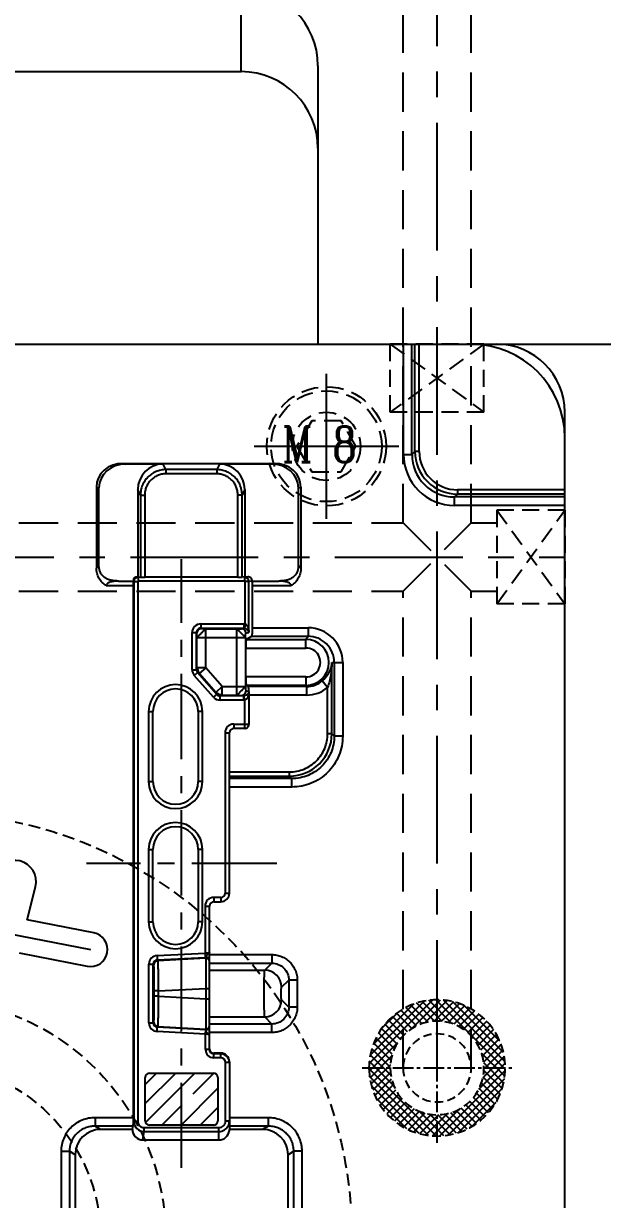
# Model space of a CAD drawing. Header units: millimetres. Extents: x 29875 to 31218, y -21313 to -20364.
# Drawn here: x 30986 to 31054, y -20612.7 to -20474.6 of the extents above; entities that cross this region are included whole.
import ezdxf

# ---------------------------------------------------------------- set-up
doc = ezdxf.new("R2010")
doc.units = ezdxf.units.MM
doc.header["$LTSCALE"] = 8
for name, pattern in [('CENTER', [2, 1.25, -0.25, 0.25, -0.25]), ('CENTER2', [1.125, 0.75, -0.125, 0.125, -0.125]), ('HIDDEN', [0.375, 0.25, -0.125]), ('HIDDEN2', [0.1875, 0.125, -0.0625])]:
    doc.linetypes.add(name, pattern=pattern)
doc.layers.get('DEFPOINTS').update_dxf_attribs({"color": 6})
for name, color, linetype in [('Cav-cor', 30, 'Continuous'), ('CL', 1, 'Continuous'), ('SCREW', 52, 'HIDDEN'), ('WT', 4, 'Continuous'), ('Y-CUT', 2, 'Continuous')]:
    doc.layers.add(name, color=color, linetype=linetype)
doc.layers.add('dim', color=3, linetype='Continuous', lineweight=15)
doc.styles.add('ROMANC', font='RomanC.ttf', dxfattribs={"width": 0.8, "height": 7})
doc.styles.get("Standard").update_dxf_attribs({"font": 'txt.shx', "width": 0.8, "bigfont": 'chineset.shx'})
doc.dimstyles.new('ISO-25', dxfattribs={"dimtxt": 5, "dimasz": 4, "dimexe": 0.3, "dimexo": 0.3, "dimtad": 0, "dimzin": 1, "dimdsep": 46, "dimtxsty": 'Standard', "dimcen": 0, "dimclrd": 3, "dimclre": 3, "dimclrt": 3, "dimazin": 0, "dimtfac": 1, "dimtofl": 0, "dimtmove": 0, "dimatfit": 0, "dimfxl": 0, "dimarcsym": 0})

# ---------------------------------------------------------------- blocks, each defined once
blk = doc.blocks.new('*D27094')
at = {"layer": 'DEFPOINTS', "color": 0}
for p in [(31040.55, -20512.24), (31040.55, -20722.24), (31159.79, -20722.24)]:
    blk.add_point(p, dxfattribs=at)
at = {"layer": 'dim', "color": 3, "lineweight": -2}
for p, q in [((31040.85, -20512.24), (31160.09, -20512.24)), ((31159.79, -20516.24), (31159.79, -20608.28)), ((31159.79, -20718.24), (31159.79, -20626.2)), ((31040.85, -20722.24), (31160.09, -20722.24))]:
    blk.add_line(p, q, dxfattribs=at)
at = {"layer": 'dim', "color": 3}
for points in [[(31160.46, -20516.24), (31159.13, -20516.24), (31159.79, -20512.24)], [(31159.13, -20718.24), (31160.46, -20718.24), (31159.79, -20722.24)]]:
    blk.add_solid(points, dxfattribs=at)
at = {"layer": 'dim', "color": 3, "insert": (31159.79, -20617.24), "char_height": 5, "attachment_point": 5, "rotation": 90}
blk.add_mtext('210.00', dxfattribs=at)
blk = doc.blocks.new('cb_8')
at = {"linetype": 'HIDDEN'}
blk.add_circle((0, 0), 7, dxfattribs=at)
at = {"layer": 'SCREW', "linetype": 'CENTER2', "ltscale": 5}
for p, q in [((0, -8.5), (0, 8.5)), ((-8.5, 0), (8.5, 0))]:
    blk.add_line(p, q, dxfattribs=at)
at = {"layer": 'SCREW'}
blk.add_lwpolyline([(-1.73, 3), (-3.46, 0), (-1.73, -3), (1.73, -3), (3.46, 0), (1.73, 3)], close=True, dxfattribs=at)
for radius in [6.5, 4]:
    blk.add_circle((0, 0), radius, dxfattribs=at)
at = {"layer": 'dim', "style": 'ROMANC', "width": 0.8}
blk.add_text('M 8', height=4.186, dxfattribs=at).set_placement((-5.2, -1.86))
blk = doc.blocks.new('20150513.114825')
at = {"layer": 'WT', "color": 125, "linetype": 'HIDDEN'}
for p, q in [((-5.5, 8), (5.5, 8)), ((5.5, 8), (-5.5, 0)), ((-5.5, 8), (5.5, 0)), ((-5.5, 0), (-5.5, 8)), ((5.5, 0), (5.5, 8)), ((-5.5, 0), (5.5, 0))]:
    blk.add_line(p, q, dxfattribs=at)
blk = doc.blocks.new('20150513.114820')
at = {"layer": 'WT', "linetype": 'Continuous'}
h = blk.add_hatch(dxfattribs=at)
h.set_pattern_fill('ANSI37', color=125, scale=5, angle=270, style=0)
h.set_pattern_definition([(315, (23425.0146, -23957.4168), (0.441941738, 0.441941738), []), (45, (23425.0146, -23957.4168), (-0.441941738, 0.441941738), [])])
h.paths.add_polyline_path([(8, 0), (5.5, 0, 1), (-5.5, 0), (-8, 0, -1)])
h.paths.add_polyline_path([(-8, 0), (-5.5, 0, 0.414214), (0, -5.5, 0.414214), (5.5, 0), (8, 0, -0.414214), (0, -8, -0.414214)])
at = {"layer": 'WT', "color": 125, "linetype": 'CENTER2', "ltscale": 0.4}
for p, q in [((0, 8.79), (0, -8.79)), ((8.79, 0), (-8.79, 0))]:
    blk.add_line(p, q, dxfattribs=at)
at = {"layer": 'WT', "color": 125, "linetype": 'HIDDEN2'}
for radius in [8, 5.5, 4]:
    blk.add_circle((0, 0), radius, dxfattribs=at)

msp = doc.modelspace()

# ---------------------------------------------------------------- hatches: boundary and pattern name
at = {"layer": 'Y-CUT'}
h = msp.add_hatch(dxfattribs=at)
h.set_pattern_fill('ANSI31', color=230, scale=0.5, style=0)
h.set_pattern_definition([(45, (-1565.6807, 33.884), (-1.122532015, 1.122532015), [])])
h.paths.add_polyline_path([(31000.289, -20598.364), (31000.289, -20603.471, 0.4142136), (31000.789, -20603.971), (31008.316, -20603.971, 0.4142136), (31008.816, -20603.471), (31008.816, -20598.364, 0.4142136), (31008.316, -20597.864), (31000.789, -20597.864, 0.4142136)])
h.paths.add_polyline_path([(31006.553, -20601.239, 1), (31004.553, -20601.239, 1)], flags=16)

# ---------------------------------------------------------------- linework, layer by layer
for p, q in [((31011.553, -20480.239), (31011.553, -20470.542)), ((31020.553, -20479.542), (31020.553, -20512.239)), ((30937.553, -20480.239), (31011.553, -20480.239))]:
    msp.add_line(p, q)
at = {"color": 8, "linetype": 'HIDDEN', "ltscale": 0.7}
for radius in [50, 28.15, 20.5]:
    msp.add_circle((30974.553, -20617.239), radius, dxfattribs=at)
for centre in [(31011.553, -20479.542), (31011.553, -20489.239)]:
    msp.add_arc(centre, 9, 0, 90)
at = {"layer": 'Cav-cor', "color": 241}
for p, q in [((30907.553, -20512.239), (31041.553, -20512.239)), ((31030.604, -20525.196), (31030.604, -20512.239)), ((31031.602, -20525.196), (31031.602, -20512.239)), ((31031.947, -20524.851), (31031.947, -20512.239)), ((31032.446, -20524.851), (31032.446, -20512.239)), ((31049.553, -20714.239), (31049.553, -20520.239)), ((31030.604, -20525.196), (31031.602, -20525.196)), ((31031.602, -20525.196), (31031.947, -20524.851)), ((31032.446, -20524.851), (31031.947, -20524.851)), ((30997.716, -20526.239), (31015.389, -20526.239)), ((30997.716, -20526.239), (30998.01, -20526.329)), ((31002.371, -20526.329), (30998.01, -20526.329)), ((31002.692, -20526.977), (31002.371, -20526.329)), ((31009.005, -20526.329), (31008.683, -20526.977)), ((31015.095, -20526.329), (31009.005, -20526.329)), ((31015.095, -20526.329), (31015.389, -20526.239)), ((31002.692, -20526.977), (31002.692, -20527.469)), ((31008.683, -20526.977), (31002.692, -20526.977)), ((31008.683, -20527.469), (31002.692, -20527.469)), ((31008.683, -20526.977), (31008.683, -20527.469)), ((30994.553, -20529.02), (30994.553, -20538.563)), ((30994.553, -20529.02), (30994.847, -20529.11)), ((30994.847, -20538.265), (30994.847, -20529.11)), ((30999.405, -20529.329), (30999.405, -20539.548)), ((30999.723, -20529.969), (30999.405, -20529.329)), ((31011.97, -20529.329), (31011.652, -20529.969)), ((31011.97, -20529.329), (31011.97, -20539.548)), ((31018.258, -20529.11), (31018.553, -20529.02)), ((31018.258, -20538.265), (31018.258, -20529.11)), ((31018.553, -20529.02), (31018.553, -20538.563)), ((31036.94, -20529.345), (31036.94, -20529.844)), ((31049.553, -20529.345), (31036.94, -20529.345)), ((30999.723, -20529.969), (30999.723, -20539.611)), ((30999.723, -20529.969), (31000.221, -20529.969)), ((31000.221, -20529.969), (31000.221, -20539.619)), ((31011.154, -20539.619), (31011.154, -20529.969)), ((31011.652, -20529.969), (31011.154, -20529.969)), ((31011.652, -20539.611), (31011.652, -20529.969)), ((31036.595, -20530.189), (31036.94, -20529.844)), ((31036.595, -20531.188), (31036.595, -20530.189)), ((31049.553, -20530.189), (31036.595, -20530.189)), ((31049.553, -20529.844), (31036.94, -20529.844)), ((31049.553, -20531.188), (31036.595, -20531.188)), ((30997.157, -20540.058), (30998.861, -20540.058)), ((30998.935, -20540.132), (30998.861, -20540.058)), ((30998.935, -20540.132), (30998.935, -20603.488)), ((30998.935, -20540.132), (30999.394, -20540.132)), ((30999.371, -20539.548), (30999.406, -20539.548)), ((30999.371, -20539.548), (30999.371, -20539.548)), ((30999.445, -20539.622), (30999.388, -20539.565)), ((30999.394, -20540.132), (30999.394, -20603.488)), ((30999.406, -20539.548), (30999.723, -20539.611)), ((30999.445, -20539.622), (30999.445, -20540.081)), ((31011.945, -20540.081), (30999.445, -20540.081)), ((31011.154, -20539.619), (31000.221, -20539.619)), ((31011.969, -20539.548), (31011.652, -20539.611)), ((31012.315, -20539.548), (31011.945, -20539.622)), ((31011.945, -20539.622), (31011.945, -20540.081)), ((31011.969, -20539.548), (31012.315, -20539.548)), ((31011.996, -20545.104), (31011.996, -20540.132)), ((31012.453, -20540.132), (31011.996, -20540.132)), ((31012.823, -20540.058), (31012.453, -20540.132)), ((31012.453, -20546.099), (31012.453, -20540.132)), ((31012.827, -20540.058), (31015.949, -20540.058)), ((30995.707, -20540.568), (30998.852, -20540.568)), ((30998.852, -20540.568), (30998.852, -20603.085)), ((31012.868, -20545.849), (31012.87, -20540.568)), ((31012.87, -20540.568), (31017.398, -20540.568)), ((31006.805, -20545.095), (31006.805, -20545.605)), ((31006.805, -20545.095), (31011.862, -20545.095)), ((31006.805, -20545.605), (31011.862, -20545.605)), ((31006.859, -20545.659), (31006.805, -20545.605)), ((31007.378, -20550.256), (31007.378, -20545.668)), ((31007.378, -20545.668), (31011.036, -20545.668)), ((31011.036, -20553.481), (31011.036, -20545.668)), ((31011.862, -20545.605), (31011.59, -20545.66)), ((31011.862, -20545.095), (31011.862, -20545.605)), ((31011.996, -20545.104), (31011.93, -20545.61)), ((31012.87, -20545.554), (31019.397, -20545.554)), ((31019.397, -20545.554), (31019.397, -20546.552)), ((31005.785, -20550.473), (31005.785, -20546.115)), ((31005.785, -20546.115), (31006.295, -20546.115)), ((31006.295, -20550.473), (31006.295, -20546.115)), ((31006.349, -20546.169), (31006.295, -20546.115)), ((31006.358, -20550.256), (31006.358, -20546.688)), ((31006.358, -20546.688), (31012.052, -20546.688)), ((31012.052, -20546.688), (31012.052, -20552.461)), ((31012.098, -20546.17), (31012.453, -20546.099)), ((31012.16, -20546.929), (31019.145, -20546.929)), ((31012.789, -20546.552), (31012.163, -20546.927)), ((31012.789, -20546.552), (31019.397, -20546.552)), ((31019.145, -20546.929), (31019.397, -20546.552)), ((31019.145, -20547.928), (31019.145, -20546.929)), ((31012.078, -20551.32), (31012.078, -20547.928)), ((31012.078, -20547.928), (31019.145, -20547.928)), ((31022.19, -20557.994), (31022.19, -20549.624)), ((31022.19, -20549.624), (31023.469, -20549.624)), ((31022.473, -20549.624), (31022.473, -20558.277)), ((31023.469, -20549.624), (31023.469, -20558.277)), ((31005.785, -20550.473), (31006.295, -20550.473)), ((31006.04, -20551.147), (31006.423, -20550.81)), ((31008.298, -20553.708), (31006.04, -20551.147)), ((31006.295, -20550.473), (31006.355, -20550.45)), ((31007.378, -20550.256), (31006.358, -20550.256)), ((31006.423, -20550.81), (31006.482, -20550.787)), ((31008.68, -20553.371), (31006.423, -20550.81)), ((31007.378, -20550.256), (31006.613, -20550.931)), ((31008.556, -20553.136), (31006.613, -20550.931)), ((31009.321, -20552.461), (31007.378, -20550.256)), ((31019.145, -20551.32), (31012.078, -20551.32)), ((31019.145, -20551.32), (31019.145, -20552.318)), ((31009.321, -20552.461), (31008.556, -20553.136)), ((31009.321, -20553.481), (31009.321, -20552.461)), ((31009.321, -20552.461), (31012.052, -20552.461)), ((31019.145, -20552.318), (31012.16, -20552.318)), ((31012.386, -20552.454), (31012.16, -20552.318)), ((31019.235, -20552.454), (31012.386, -20552.454)), ((31019.145, -20552.318), (31019.235, -20552.454)), ((31019.235, -20553.452), (31019.235, -20552.454)), ((31021.692, -20552.562), (31021.053, -20551.796)), ((31021.692, -20557.994), (31021.692, -20552.562)), ((31008.298, -20553.708), (31008.68, -20553.371)), ((31008.68, -20553.371), (31008.707, -20553.312)), ((31009.063, -20553.544), (31009.089, -20553.485)), ((31009.063, -20554.054), (31009.063, -20553.544)), ((31011.862, -20553.544), (31009.063, -20553.544)), ((31011.862, -20554.054), (31009.063, -20554.054)), ((31009.321, -20553.481), (31011.036, -20553.481)), ((31011.59, -20553.49), (31011.862, -20553.544)), ((31011.862, -20554.054), (31011.862, -20553.544)), ((31011.949, -20554.05), (31011.906, -20553.542)), ((31011.949, -20554.05), (31011.949, -20557.367)), ((31012.458, -20553.051), (31012.098, -20552.98)), ((31012.458, -20553.051), (31012.458, -20556.857)), ((31012.469, -20556.857), (31012.469, -20553.452)), ((31019.235, -20553.452), (31012.469, -20553.452)), ((31000.677, -20555.389), (31000.677, -20563.62)), ((31000.677, -20555.389), (31001.187, -20555.389)), ((31001.187, -20563.62), (31001.187, -20555.389)), ((31006.491, -20555.389), (31006.491, -20563.62)), ((31007.001, -20555.389), (31006.491, -20555.389)), ((31007.001, -20563.62), (31007.001, -20555.389)), ((31010.673, -20556.857), (31010.673, -20557.367)), ((31010.673, -20556.857), (31012.469, -20556.857)), ((31009.653, -20557.877), (31009.653, -20576.707)), ((31009.653, -20557.877), (31010.163, -20557.877)), ((31010.163, -20576.707), (31010.163, -20557.877)), ((31011.957, -20557.367), (31010.673, -20557.367)), ((31022.19, -20557.994), (31021.692, -20557.994)), ((31022.19, -20557.994), (31022.473, -20558.277)), ((31023.469, -20558.277), (31022.473, -20558.277)), ((31010.163, -20562.477), (31017.209, -20562.477)), ((31017.209, -20562.975), (31017.209, -20562.477)), ((31000.677, -20563.62), (31001.187, -20563.62)), ((31007.001, -20563.62), (31006.491, -20563.62)), ((31010.163, -20562.975), (31017.209, -20562.975)), ((31017.492, -20563.258), (31010.163, -20563.258)), ((31017.209, -20562.975), (31017.492, -20563.258)), ((31017.492, -20564.254), (31017.492, -20563.258)), ((31017.492, -20564.254), (31010.163, -20564.254)), ((31000.677, -20571.576), (31000.677, -20580.083)), ((31000.677, -20571.576), (31001.187, -20571.576)), ((31001.187, -20580.083), (31001.187, -20571.576)), ((31006.491, -20571.576), (31006.491, -20580.083)), ((31007.001, -20571.576), (31006.491, -20571.576)), ((31007.001, -20580.083), (31007.001, -20571.576)), ((30986.427, -20579.851), (30987.393, -20575.964)), ((31008.327, -20577.217), (31008.327, -20577.727)), ((31009.143, -20577.217), (31008.327, -20577.217)), ((31008.327, -20577.727), (31009.143, -20577.727)), ((31009.143, -20577.217), (31009.143, -20577.727)), ((31009.653, -20576.707), (31010.163, -20576.707)), ((30972.053, -20579.083), (30993.852, -20583.339)), ((31007.307, -20578.237), (31007.307, -20583.749)), ((31007.307, -20578.237), (31007.817, -20578.237)), ((31007.817, -20594.996), (31007.817, -20578.237)), ((30994.235, -20581.376), (30986.427, -20579.851)), ((31000.677, -20580.083), (31001.187, -20580.083)), ((31007.001, -20580.083), (31006.491, -20580.083)), ((30985.46, -20583.738), (30993.469, -20585.302)), ((31001.672, -20584.044), (31007.307, -20583.749)), ((31001.672, -20584.044), (31001.699, -20584.553)), ((31001.699, -20584.553), (31007.333, -20584.258)), ((31001.775, -20584.626), (31001.699, -20584.553)), ((31001.775, -20584.626), (31007.387, -20584.331)), ((31007.307, -20583.749), (31007.333, -20584.258)), ((31007.333, -20584.258), (31007.387, -20584.255)), ((31007.387, -20584.255), (31007.387, -20584.331)), ((31007.387, -20584.331), (31007.409, -20587.905)), ((31007.817, -20583.934), (31015.143, -20583.934)), ((31015.143, -20583.934), (31015.143, -20584.931)), ((31000.706, -20591.953), (31000.706, -20585.063)), ((31000.706, -20585.063), (31001.216, -20585.063)), ((31001.216, -20591.953), (31001.216, -20585.063)), ((31001.292, -20585.135), (31001.216, -20585.063)), ((31007.817, -20584.931), (31015.143, -20584.931)), ((31007.817, -20585.769), (31014.306, -20585.769)), ((31014.306, -20585.769), (31015.143, -20584.931)), ((31016.298, -20587.761), (31017.136, -20586.923)), ((31018.132, -20586.923), (31017.136, -20586.923)), ((31017.136, -20586.923), (31017.136, -20590.093)), ((31018.132, -20586.923), (31018.132, -20590.093)), ((31001.344, -20588.82), (31001.344, -20588.196)), ((31001.854, -20588.196), (31001.344, -20588.196)), ((31001.854, -20588.82), (31001.344, -20588.82)), ((31001.854, -20588.196), (31007.409, -20587.905)), ((31001.854, -20588.82), (31001.854, -20588.196)), ((31001.854, -20588.82), (31007.409, -20589.111)), ((31007.409, -20587.905), (31007.409, -20589.111)), ((31007.409, -20587.905), (31007.817, -20587.905)), ((31007.409, -20589.111), (31007.387, -20592.685)), ((31007.409, -20589.111), (31007.817, -20589.111)), ((31017.136, -20590.093), (31016.298, -20589.255)), ((31018.132, -20590.093), (31017.136, -20590.093)), ((31007.817, -20591.248), (31014.306, -20591.248)), ((31015.143, -20592.085), (31014.306, -20591.248)), ((31000.706, -20591.953), (31001.216, -20591.953)), ((31001.216, -20591.953), (31001.292, -20591.881)), ((31001.672, -20592.972), (31001.699, -20592.463)), ((31007.358, -20593.27), (31001.672, -20592.972)), ((31001.699, -20592.463), (31001.775, -20592.391)), ((31007.387, -20592.761), (31001.699, -20592.463)), ((31001.775, -20592.391), (31007.387, -20592.685)), ((31007.358, -20593.27), (31007.384, -20592.761)), ((31007.387, -20592.685), (31007.387, -20592.761)), ((31015.143, -20592.085), (31007.817, -20592.085)), ((31015.143, -20593.082), (31015.143, -20592.085)), ((31007.358, -20595.079), (31007.358, -20593.27)), ((31015.143, -20593.082), (31007.817, -20593.082)), ((31007.817, -20595.079), (31007.358, -20595.079)), ((31009.143, -20595.506), (31008.327, -20595.506)), ((31008.327, -20596.048), (31008.327, -20595.506)), ((31009.143, -20595.589), (31008.327, -20595.589)), ((31009.143, -20596.048), (31009.143, -20595.506)), ((31009.143, -20596.048), (31008.327, -20596.048)), ((31010.163, -20596.609), (31009.704, -20596.609)), ((31009.704, -20603.487), (31009.704, -20596.609)), ((31010.163, -20596.526), (31010.163, -20604.468)), ((31000.289, -20603.471), (31000.289, -20598.364)), ((31000.789, -20597.864), (31008.316, -20597.864)), ((31008.816, -20598.364), (31008.816, -20603.471)), ((30998.852, -20603.085), (30994.392, -20603.085)), ((30994.392, -20603.085), (30994.392, -20604.079)), ((30998.772, -20604.468), (30998.935, -20603.488)), ((30998.935, -20603.488), (30999.394, -20603.488)), ((31008.316, -20603.971), (31000.789, -20603.971)), ((31010.163, -20603.487), (31009.704, -20603.487)), ((31014.713, -20603.085), (31010.163, -20603.085)), ((31014.713, -20603.085), (31014.713, -20604.079)), ((30998.836, -20604.079), (30994.392, -20604.079)), ((30995.044, -20604.468), (30994.392, -20604.079)), ((30998.772, -20604.468), (30995.044, -20604.468)), ((30999.995, -20605.693), (31000.157, -20604.712)), ((31000.157, -20604.256), (31008.939, -20604.256)), ((31000.157, -20604.712), (31000.157, -20604.256)), ((31000.157, -20604.712), (31008.939, -20604.712)), ((31008.939, -20605.693), (31008.939, -20604.256)), ((31014.713, -20604.079), (31010.163, -20604.079)), ((31014.062, -20604.468), (31010.163, -20604.468)), ((31014.713, -20604.079), (31014.062, -20604.468)), ((30999.995, -20605.696), (30999.995, -20605.693)), ((30999.995, -20605.696), (31008.938, -20605.696)), ((30990.404, -20607.034), (30990.404, -20617.198)), ((30990.404, -20607.034), (30991.389, -20607.034)), ((30991.389, -20607.034), (30991.389, -20617.198)), ((30992.053, -20607.429), (30991.389, -20607.034)), ((30992.053, -20607.429), (30992.053, -20618.024)), ((31017.716, -20607.034), (31017.053, -20607.429)), ((31017.053, -20621.594), (31017.053, -20607.429)), ((31018.701, -20607.034), (31017.716, -20607.034)), ((31017.716, -20620.927), (31017.716, -20607.034)), ((31018.701, -20620.927), (31018.701, -20607.034))]:
    msp.add_line(p, q, dxfattribs=at)
for centre, radius, start, end in [((31038.553, -20523.239), 11, 0, 90), ((31041.553, -20520.239), 8, 0, 90), ((31036.592, -20525.199), 5.988, 179.96879, 270.03121), ((31036.589, -20525.202), 4.986, 179.92497, 270.07503), ((31036.939, -20524.852), 4.992, 179.99068, 270.00932), ((31036.938, -20524.854), 4.491, 179.96881, 270.03119), ((30999.371, -20540.058), 0.51, 90.02094, 179.97906), ((30999.442, -20540.132), 0.507, 90.0689, 179.98667), ((30999.445, -20540.132), 0.051, 90.01063, 179.98937), ((31011.944, -20540.132), 0.51, 0.04412, 89.86471), ((31006.805, -20546.115), 1.02, 89.99656, 180.00344), ((31006.805, -20546.115), 0.51, 89.97208, 180.02792), ((31006.859, -20546.169), 0.51, 90.02128, 179.97872), ((31011.862, -20546.123), 1.028, 82.48332, 89.99925), ((31011.863, -20546.127), 0.521, 82.62239, 90.0853), ((31019.398, -20549.625), 4.071, 0.02032, 90.01891), ((31019.143, -20549.624), 2.695, 270.03007, 89.96993), ((31019.4, -20549.625), 3.073, 0.03262, 90.0659), ((31019.146, -20549.624), 1.696, 269.9661, 90.0339), ((31006.805, -20550.473), 1.02, 179.99979, 221.39021), ((31006.805, -20550.473), 0.51, 179.99274, 221.39726), ((31006.865, -20550.45), 0.51, 180.00691, 221.38309), ((31003.839, -20555.389), 3.162, 0, 180), ((31003.839, -20555.389), 2.652, 0, 180), ((31019.237, -20549.619), 2.835, 269.95951, 309.81949), ((31019.235, -20549.62), 3.832, 269.99794, 309.86216), ((31009.063, -20553.034), 1.02, 221.3904, 269.9996), ((31009.063, -20553.034), 0.51, 221.37742, 270.01258), ((31009.089, -20552.975), 0.51, 221.39841, 269.99159), ((31011.863, -20553.023), 0.521, 269.913, 274.77516), ((31011.862, -20553.027), 1.027, 269.99902, 274.89623), ((31010.673, -20557.877), 1.02, 90, 180), ((31010.673, -20557.877), 0.51, 90, 180), ((31017.211, -20557.996), 4.978, 269.97374, 0.02626), ((31003.839, -20563.62), 3.162, 180, 0), ((31003.839, -20563.62), 2.652, 180, 0), ((31003.839, -20571.576), 3.162, 0, 180), ((31003.839, -20571.576), 2.652, 0, 180), ((30984.967, -20575.361), 2.5, 346.03454, 166.03454), ((31008.327, -20578.237), 1.02, 90, 180), ((31008.327, -20578.237), 0.51, 90, 180), ((31009.143, -20576.707), 1.02, 270, 0), ((31009.143, -20576.707), 0.51, 270, 0), ((31003.839, -20580.083), 3.162, 180, 0), ((31003.839, -20580.083), 2.652, 180, 0), ((30993.852, -20583.339), 2, 258.9523, 78.9523), ((31001.726, -20585.063), 1.02, 92.99744, 180.00256), ((31001.725, -20585.062), 0.51, 92.97435, 180.02565), ((31001.802, -20585.135), 0.51, 93.01961, 179.98039), ((31007.409, -20584.663), 0.408, 0.00502, 93.00423), ((31007.409, -20584.739), 0.408, 10.52792, 93.00746), ((31014.288, -20587.779), 2.011, 0.51416, 89.48584), ((31014.288, -20589.237), 2.011, 270.51416, 359.48584), ((31001.726, -20591.954), 1.02, 179.99747, 267.00253), ((31001.725, -20591.954), 0.51, 179.97438, 267.02562), ((31001.802, -20591.881), 0.51, 180.01961, 266.98039), ((31007.409, -20592.277), 0.408, 266.99256, 349.47554), ((31007.409, -20592.353), 0.408, 266.99571, 359.99497), ((31008.327, -20595.079), 0.969, 179.99578, 269.99489), ((31008.327, -20595.079), 0.51, 180.04418, 244.79506), ((31009.142, -20596.615), 1.025, 75.0279, 89.96031), ((31009.143, -20596.609), 1.02, 15.01294, 74.988), ((31009.143, -20596.609), 0.561, 359.9955, 89.9951), ((31009.138, -20596.61), 1.025, 4.628, 14.9824), ((31000.789, -20598.364), 0.5, 90, 180), ((31008.316, -20598.364), 0.5, 0, 90), ((31000.159, -20603.488), 1.224, 179.99272, 269.92496), ((31000.789, -20603.471), 0.5, 180, 270), ((31008.316, -20603.471), 0.5, 270, 0), ((31008.938, -20603.489), 1.224, 270.02037, 333.85835), ((31008.934, -20603.486), 1.229, 333.84473, 345.07087), ((31008.929, -20603.486), 1.234, 345.11987, 359.95977), ((30999.996, -20604.469), 1.224, 179.90799, 269.93255), ((31008.938, -20604.468), 1.225, 270.02903, 353.76578), ((31008.927, -20604.468), 1.235, 353.80892, 0.00166), ((31001.768, -20604.54), 1.203, 253.46981, 254.18749), ((31001.781, -20604.496), 1.248, 254.18454, 254.42331), ((31006.56, -20604.949), 0.789, 288.2789, 288.60172), ((31006.572, -20604.987), 0.749, 288.59616, 289.57756)]:
    msp.add_arc(centre, radius, start, end, dxfattribs=at)
for centre, major_axis, ratio, start_param, end_param in [((30998.017, -20529.285), (3.351, -1.024), 0.8561015, 1.9134646, 3.3973274), ((30998.311, -20529.375), (3.351, -1.024), 0.8561015, 1.9134646, 3.3973274), ((31002.416, -20529.375), (1.359, -2.739), 0.9811726, 2.6885354, 4.2441968), ((31008.959, -20529.375), (1.359, 2.739), 0.9811726, -1.1026041, 0.4530572), ((31014.794, -20529.375), (3.351, 1.024), 0.8561015, -0.2557348, 1.228128), ((31015.088, -20529.285), (3.351, 1.024), 0.8561015, -0.2557348, 1.228128), ((30999.405, -20540.568), (0, 1.02), 0.0874887, -0.0174533, 0), ((31000.221, -20539.61), (0.5, 0), 0.0174551, -3.0543262, -1.5707963), ((31011.154, -20539.61), (0.5, 0), 0.0174551, -1.5707963, -0.0872665), ((31011.97, -20540.568), (0, 1.02), 0.0874887, 0, 0.0174533), ((31012.784, -20545.554), (0, 1), 0.0874887, -3.0892328, -1.8700711), ((31012.165, -20547.928), (0, 1), 0.0874887, 0.0523599, 1.5707963), ((31012.165, -20551.32), (0, 1), 0.0874887, -4.712389, -3.1939525), ((31012.382, -20553.452), (0, 1), 0.0874887, -1.5707963, -0.0523599), ((31011.957, -20556.857), (-0.512, 0), 0.9961947, 1.5707963, 3.1415927), ((31008.327, -20594.996), (0, 0.51), 0.9998477, 7.8539816, 9.424778), ((31009.143, -20596.526), (0, 1.02), 0.9998477, -1.5707963, 0), ((30995.099, -20607.484), (-2.631, 1.568), 0.9795743, -1.0241467, 0.5284975), ((31014.006, -20607.484), (-2.631, -1.568), 0.9795743, 2.6130952, 4.1657393)]:
    msp.add_ellipse(centre, major_axis=major_axis, ratio=ratio, start_param=start_param, end_param=end_param, dxfattribs=at)
for points, knots in [([(31002.692, -20526.977), (31002.498, -20526.977), (31002.107, -20527.017), (31001.545, -20527.189), (31001.027, -20527.469), (31000.575, -20527.844), (31000.205, -20528.301), (30999.93, -20528.821), (30999.762, -20529.384), (30999.723, -20529.775), (30999.723, -20529.969)], [0, 0, 0, 0, 0.1250041, 0.2500147, 0.3750287, 0.5000394, 0.625044, 0.7500397, 0.875026, 1, 1, 1, 1]), ([(31002.692, -20527.469), (31002.53, -20527.469), (31002.204, -20527.501), (31001.735, -20527.645), (31001.303, -20527.879), (31000.926, -20528.193), (31000.618, -20528.575), (31000.391, -20529.01), (31000.252, -20529.481), (31000.221, -20529.807), (31000.221, -20529.969)], [0, 0, 0, 0, 0.1249952, 0.2499915, 0.3749898, 0.4999882, 0.6249885, 0.7499907, 0.8749961, 1, 1, 1, 1]), ([(31011.652, -20529.969), (31011.652, -20529.775), (31011.614, -20529.384), (31011.445, -20528.821), (31011.171, -20528.301), (31010.8, -20527.844), (31010.348, -20527.469), (31009.83, -20527.189), (31009.268, -20527.017), (31008.878, -20526.977), (31008.683, -20526.977)], [0, 0, 0, 0, 0.124974, 0.2499603, 0.374956, 0.4999606, 0.6249713, 0.7499853, 0.8749959, 1, 1, 1, 1]), ([(31011.154, -20529.969), (31011.154, -20529.807), (31011.123, -20529.481), (31010.984, -20529.01), (31010.757, -20528.575), (31010.449, -20528.193), (31010.072, -20527.879), (31009.641, -20527.645), (31009.171, -20527.501), (31008.845, -20527.469), (31008.683, -20527.469)], [0, 0, 0, 0, 0.1250039, 0.2500093, 0.3750115, 0.5000118, 0.6250102, 0.7500085, 0.8750048, 1, 1, 1, 1]), ([(30994.847, -20538.265), (30994.821, -20538.285), (30994.712, -20538.374), (30994.618, -20538.478), (30994.553, -20538.563)], [0, 0, 0, 0, 0.2353082, 1, 1, 1, 1]), ([(30995.707, -20540.568), (30995.617, -20540.522), (30995.443, -20540.416), (30995.211, -20540.218), (30995.011, -20539.988), (30994.79, -20539.647), (30994.603, -20539.171), (30994.553, -20538.765), (30994.553, -20538.563)], [0, 0, 0, 0, 0.1250613, 0.2501414, 0.3752483, 0.5003748, 0.7501421, 1, 1, 1, 1]), ([(30997.156, -20540.058), (30997.018, -20540.058), (30996.742, -20540.047), (30996.331, -20539.995), (30995.929, -20539.888), (30995.555, -20539.703), (30995.24, -20539.426), (30995.012, -20539.076), (30994.876, -20538.681), (30994.847, -20538.404), (30994.847, -20538.266)], [0, 0, 0, 0, 0.1250816, 0.2501521, 0.3751868, 0.5001422, 0.6250618, 0.7500183, 0.8750024, 1, 1, 1, 1]), ([(31018.258, -20538.266), (31018.258, -20538.404), (31018.229, -20538.681), (31018.094, -20539.076), (31017.865, -20539.426), (31017.55, -20539.703), (31017.176, -20539.888), (31016.774, -20539.995), (31016.363, -20540.047), (31016.087, -20540.058), (31015.949, -20540.058)], [0, 0, 0, 0, 0.1250021, 0.249993, 0.3749554, 0.4998712, 0.6248159, 0.7498439, 0.874915, 1, 1, 1, 1]), ([(31018.553, -20538.563), (31018.553, -20538.765), (31018.503, -20539.171), (31018.315, -20539.647), (31018.094, -20539.988), (31017.894, -20540.218), (31017.662, -20540.416), (31017.488, -20540.522), (31017.398, -20540.568)], [0, 0, 0, 0, 0.2498606, 0.4996269, 0.624753, 0.7498599, 0.8749397, 1, 1, 1, 1]), ([(31018.553, -20538.563), (31018.53, -20538.533), (31018.442, -20538.425), (31018.34, -20538.327), (31018.258, -20538.265)], [0, 0, 0, 0, 0.2657129, 1, 1, 1, 1]), ([(30997.157, -20540.058), (30997.022, -20540.058), (30996.821, -20540.068), (30996.554, -20540.102), (30996.355, -20540.14), (30996.193, -20540.185), (30996.065, -20540.231), (30995.887, -20540.309), (30995.707, -20540.436), (30995.707, -20540.568)], [0, 0, 0, 0, 0.2504681, 0.3758219, 0.501316, 0.6270555, 0.6901076, 0.7533274, 1, 1, 1, 1]), ([(30998.861, -20540.058), (30998.86, -20540.058), (30998.86, -20540.063), (30998.858, -20540.069), (30998.858, -20540.082), (30998.857, -20540.098), (30998.856, -20540.12), (30998.855, -20540.157), (30998.854, -20540.212), (30998.853, -20540.288), (30998.852, -20540.375), (30998.852, -20540.47), (30998.852, -20540.535), (30998.852, -20540.568)], [0, 0, 0, 0, 0.0051399, 0.0196784, 0.0436052, 0.0767577, 0.1187853, 0.169258, 0.2936393, 0.4450256, 0.6177137, 0.8053062, 1, 1, 1, 1]), ([(31011.996, -20540.132), (31011.996, -20540.119), (31011.985, -20540.092), (31011.958, -20540.081), (31011.945, -20540.081)], [0, 0, 0, 0, 0.4999127, 1, 1, 1, 1]), ([(31012.827, -20540.058), (31012.827, -20539.991), (31012.8, -20539.857), (31012.686, -20539.688), (31012.516, -20539.574), (31012.381, -20539.548), (31012.315, -20539.548)], [0, 0, 0, 0, 0.2500253, 0.4999868, 0.7499611, 1, 1, 1, 1]), ([(31012.87, -20540.568), (31012.87, -20540.503), (31012.869, -20540.408), (31012.864, -20540.288), (31012.858, -20540.211), (31012.853, -20540.149), (31012.845, -20540.101), (31012.839, -20540.075), (31012.832, -20540.058), (31012.827, -20540.058)], [0, 0, 0, 0, 0.3792301, 0.5505095, 0.7006684, 0.8241742, 0.9164848, 0.974763, 1, 1, 1, 1]), ([(31017.398, -20540.568), (31017.398, -20540.436), (31017.218, -20540.309), (31017.04, -20540.231), (31016.912, -20540.185), (31016.75, -20540.14), (31016.551, -20540.102), (31016.285, -20540.068), (31016.083, -20540.058), (31015.949, -20540.058)], [0, 0, 0, 0, 0.2465736, 0.3098025, 0.3728545, 0.4986095, 0.6241236, 0.7494969, 1, 1, 1, 1]), ([(31007.378, -20545.668), (31007.376, -20545.669), (31007.372, -20545.673), (31007.363, -20545.681), (31007.351, -20545.694), (31007.326, -20545.721), (31007.284, -20545.764), (31007.22, -20545.826), (31007.142, -20545.901), (31007.054, -20545.986), (31006.962, -20546.08), (31006.867, -20546.179), (31006.772, -20546.276), (31006.677, -20546.368), (31006.591, -20546.453), (31006.516, -20546.531), (31006.454, -20546.594), (31006.41, -20546.636), (31006.384, -20546.661), (31006.372, -20546.675), (31006.363, -20546.683), (31006.36, -20546.687), (31006.358, -20546.688)], [0, 0, 0, 0, 0.0041004, 0.0123924, 0.0249273, 0.0417247, 0.0879375, 0.1503982, 0.2267096, 0.3125052, 0.4046562, 0.500632, 0.5965557, 0.6885593, 0.7739862, 0.8497799, 0.9119901, 0.9584271, 0.9755202, 0.9883249, 0.9965746, 1, 1, 1, 1]), ([(31007.378, -20545.668), (31007.347, -20545.668), (31007.285, -20545.668), (31007.194, -20545.667), (31007.108, -20545.667), (31007.03, -20545.665), (31006.972, -20545.664), (31006.932, -20545.663), (31006.908, -20545.663), (31006.889, -20545.662), (31006.874, -20545.661), (31006.865, -20545.66), (31006.86, -20545.66), (31006.859, -20545.659)], [0, 0, 0, 0, 0.1810766, 0.3584732, 0.5260153, 0.6775284, 0.8068387, 0.8612391, 0.9077751, 0.9456768, 0.9741769, 0.9925166, 1, 1, 1, 1]), ([(31011.036, -20545.668), (31011.1, -20545.668), (31011.221, -20545.668), (31011.366, -20545.666), (31011.467, -20545.664), (31011.524, -20545.663), (31011.563, -20545.661), (31011.584, -20545.661), (31011.59, -20545.66)], [0, 0, 0, 0, 0.3445812, 0.6573511, 0.7871556, 0.8914276, 0.9643147, 1, 1, 1, 1]), ([(31012.052, -20546.688), (31012.046, -20546.68), (31012.026, -20546.661), (31011.989, -20546.624), (31011.936, -20546.572), (31011.841, -20546.476), (31011.703, -20546.334), (31011.552, -20546.186), (31011.428, -20546.061), (31011.339, -20545.972), (31011.257, -20545.89), (31011.185, -20545.818), (31011.126, -20545.758), (31011.086, -20545.718), (31011.061, -20545.693), (31011.048, -20545.681), (31011.041, -20545.673), (31011.037, -20545.67), (31011.036, -20545.668)], [0, 0, 0, 0, 0.0205918, 0.0571061, 0.1091773, 0.1750317, 0.338245, 0.5230542, 0.6157788, 0.7045033, 0.7860864, 0.8575935, 0.9163699, 0.9606744, 0.9769299, 0.9890173, 0.9967638, 1, 1, 1, 1]), ([(31012.098, -20546.17), (31012.098, -20546.103), (31012.071, -20545.969), (31011.958, -20545.8), (31011.79, -20545.686), (31011.656, -20545.66), (31011.59, -20545.66)], [0, 0, 0, 0, 0.2503707, 0.5005969, 0.7504736, 1, 1, 1, 1]), ([(31011.93, -20545.61), (31012.016, -20545.621), (31012.164, -20545.677), (31012.357, -20545.843), (31012.436, -20546), (31012.453, -20546.099)], [0, 0, 0, 0, 0.3462013, 0.6017125, 1, 1, 1, 1]), ([(31011.996, -20545.104), (31012.091, -20545.131), (31012.205, -20545.246), (31012.299, -20545.414), (31012.372, -20545.59), (31012.43, -20545.819), (31012.45, -20546.006), (31012.453, -20546.099)], [0, 0, 0, 0, 0.2576143, 0.3842029, 0.5091381, 0.7557572, 1, 1, 1, 1]), ([(31012.868, -20545.849), (31012.869, -20545.831), (31012.87, -20545.757), (31012.87, -20545.684), (31012.87, -20545.629)], [0, 0, 0, 0, 0.2454782, 1, 1, 1, 1]), ([(31006.358, -20546.688), (31006.358, -20546.657), (31006.358, -20546.595), (31006.357, -20546.504), (31006.356, -20546.418), (31006.355, -20546.34), (31006.354, -20546.282), (31006.353, -20546.242), (31006.353, -20546.218), (31006.352, -20546.199), (31006.351, -20546.184), (31006.35, -20546.175), (31006.35, -20546.17), (31006.349, -20546.169)], [0, 0, 0, 0, 0.1811807, 0.3586257, 0.5261735, 0.6776627, 0.8069323, 0.8613102, 0.9078243, 0.9457063, 0.9741906, 0.99252, 1, 1, 1, 1]), ([(31012.052, -20546.688), (31012.053, -20546.626), (31012.055, -20546.535), (31012.061, -20546.418), (31012.067, -20546.34), (31012.074, -20546.274), (31012.08, -20546.228), (31012.085, -20546.199), (31012.089, -20546.184), (31012.093, -20546.175), (31012.096, -20546.17), (31012.098, -20546.17)], [0, 0, 0, 0, 0.355774, 0.5220689, 0.6725719, 0.8012581, 0.9021646, 0.9403983, 0.9695974, 0.989299, 1, 1, 1, 1]), ([(31022.19, -20549.624), (31022.176, -20549.813), (31022.11, -20550.198), (31021.896, -20550.765), (31021.55, -20551.318), (31021.234, -20551.645), (31021.053, -20551.796)], [0, 0, 0, 0, 0.2261291, 0.4625874, 0.7184696, 1, 1, 1, 1]), ([(31022.19, -20549.624), (31022.181, -20550.12), (31022.122, -20550.866), (31021.931, -20551.846), (31021.785, -20552.328), (31021.692, -20552.562)], [0, 0, 0, 0, 0.4971392, 0.7475821, 1, 1, 1, 1]), ([(31006.358, -20550.256), (31006.358, -20550.28), (31006.358, -20550.314), (31006.357, -20550.358), (31006.357, -20550.387), (31006.357, -20550.412), (31006.356, -20550.429), (31006.356, -20550.44), (31006.356, -20550.445), (31006.355, -20550.448), (31006.355, -20550.45), (31006.355, -20550.45)], [0, 0, 0, 0, 0.3639697, 0.5323391, 0.683689, 0.8120634, 0.9115092, 0.9485263, 0.9760859, 0.9934588, 1, 1, 1, 1]), ([(31006.358, -20550.256), (31006.358, -20550.262), (31006.361, -20550.272), (31006.373, -20550.289), (31006.384, -20550.318), (31006.399, -20550.358), (31006.42, -20550.408), (31006.444, -20550.464), (31006.464, -20550.525), (31006.476, -20550.589), (31006.491, -20550.655), (31006.521, -20550.717), (31006.554, -20550.774), (31006.584, -20550.834), (31006.598, -20550.886), (31006.606, -20550.922), (31006.613, -20550.931)], [0, 0, 0, 0, 0.0220124, 0.0445084, 0.0851568, 0.1469596, 0.224074, 0.3103508, 0.3996118, 0.4889869, 0.5806956, 0.6779059, 0.7734492, 0.8536168, 0.9554979, 1, 1, 1, 1]), ([(31006.613, -20550.931), (31006.597, -20550.913), (31006.574, -20550.887), (31006.545, -20550.854), (31006.525, -20550.833), (31006.509, -20550.815), (31006.497, -20550.802), (31006.49, -20550.795), (31006.486, -20550.791), (31006.484, -20550.789), (31006.482, -20550.787), (31006.482, -20550.787)], [0, 0, 0, 0, 0.364238, 0.5326179, 0.6839261, 0.8122292, 0.9115967, 0.948579, 0.9761106, 0.993465, 1, 1, 1, 1]), ([(31011.036, -20553.481), (31011.037, -20553.48), (31011.041, -20553.476), (31011.048, -20553.468), (31011.061, -20553.456), (31011.086, -20553.432), (31011.126, -20553.391), (31011.185, -20553.331), (31011.257, -20553.26), (31011.339, -20553.178), (31011.428, -20553.088), (31011.552, -20552.963), (31011.703, -20552.815), (31011.841, -20552.673), (31011.936, -20552.577), (31011.989, -20552.525), (31012.026, -20552.488), (31012.046, -20552.469), (31012.052, -20552.461)], [0, 0, 0, 0, 0.0032362, 0.0109827, 0.0230701, 0.0393256, 0.0836301, 0.1424065, 0.2139136, 0.2954967, 0.3842212, 0.4769458, 0.661755, 0.8249683, 0.8908227, 0.942894, 0.9794082, 1, 1, 1, 1]), ([(31012.052, -20552.461), (31012.053, -20552.523), (31012.055, -20552.614), (31012.061, -20552.732), (31012.067, -20552.809), (31012.074, -20552.875), (31012.08, -20552.921), (31012.085, -20552.95), (31012.089, -20552.965), (31012.093, -20552.975), (31012.096, -20552.979), (31012.098, -20552.98)], [0, 0, 0, 0, 0.355774, 0.522069, 0.672572, 0.8012581, 0.9021647, 0.9403984, 0.9695974, 0.989299, 1, 1, 1, 1]), ([(31008.556, -20553.136), (31008.575, -20553.157), (31008.601, -20553.187), (31008.636, -20553.227), (31008.658, -20553.254), (31008.678, -20553.276), (31008.691, -20553.292), (31008.699, -20553.302), (31008.703, -20553.307), (31008.705, -20553.31), (31008.707, -20553.312), (31008.707, -20553.312)], [0, 0, 0, 0, 0.3599469, 0.5280857, 0.6799793, 0.8093621, 0.9099711, 0.9475309, 0.9755553, 0.9932753, 1, 1, 1, 1]), ([(31008.556, -20553.136), (31008.56, -20553.14), (31008.571, -20553.147), (31008.594, -20553.151), (31008.626, -20553.162), (31008.671, -20553.182), (31008.728, -20553.211), (31008.792, -20553.248), (31008.86, -20553.288), (31008.928, -20553.328), (31009, -20553.361), (31009.077, -20553.384), (31009.149, -20553.403), (31009.221, -20553.428), (31009.275, -20553.457), (31009.309, -20553.48), (31009.321, -20553.481)], [0, 0, 0, 0, 0.0215357, 0.0438656, 0.082547, 0.1417971, 0.2191659, 0.3097804, 0.4049312, 0.4979448, 0.5911904, 0.6879127, 0.780401, 0.8576945, 0.9576316, 1, 1, 1, 1]), ([(31009.321, -20553.481), (31009.293, -20553.481), (31009.252, -20553.481), (31009.2, -20553.482), (31009.165, -20553.482), (31009.136, -20553.483), (31009.115, -20553.483), (31009.102, -20553.484), (31009.095, -20553.484), (31009.092, -20553.485), (31009.089, -20553.485), (31009.089, -20553.485)], [0, 0, 0, 0, 0.360229, 0.5283788, 0.6802285, 0.8095364, 0.9100631, 0.9475864, 0.9755812, 0.9932818, 1, 1, 1, 1]), ([(31011.036, -20553.481), (31011.1, -20553.481), (31011.221, -20553.482), (31011.366, -20553.483), (31011.467, -20553.485), (31011.524, -20553.486), (31011.563, -20553.488), (31011.584, -20553.488), (31011.59, -20553.49)], [0, 0, 0, 0, 0.3445812, 0.6573511, 0.7871556, 0.8914276, 0.9643147, 1, 1, 1, 1]), ([(31011.59, -20553.49), (31011.656, -20553.49), (31011.79, -20553.463), (31011.958, -20553.349), (31012.071, -20553.18), (31012.098, -20553.046), (31012.098, -20552.98)], [0, 0, 0, 0, 0.2495264, 0.4994031, 0.7496293, 1, 1, 1, 1]), ([(31012.458, -20553.051), (31012.439, -20553.153), (31012.356, -20553.313), (31012.153, -20553.481), (31011.997, -20553.534), (31011.906, -20553.542)], [0, 0, 0, 0, 0.3954523, 0.6507717, 1, 1, 1, 1]), ([(31012.458, -20553.051), (31012.453, -20553.147), (31012.431, -20553.339), (31012.366, -20553.573), (31012.286, -20553.752), (31012.205, -20553.88), (31012.098, -20553.993), (31012.001, -20554.041), (31011.949, -20554.05)], [0, 0, 0, 0, 0.2420633, 0.4868787, 0.6111905, 0.7374788, 0.8668305, 1, 1, 1, 1]), ([(31011.949, -20557.367), (31012.016, -20557.367), (31012.149, -20557.341), (31012.318, -20557.227), (31012.431, -20557.058), (31012.458, -20556.924), (31012.458, -20556.857)], [0, 0, 0, 0, 0.2495595, 0.4993773, 0.7495599, 1, 1, 1, 1]), ([(31017.209, -20562.477), (31017.502, -20562.477), (31018.09, -20562.42), (31018.936, -20562.164), (31019.717, -20561.748), (31020.401, -20561.187), (31020.962, -20560.502), (31021.379, -20559.721), (31021.634, -20558.875), (31021.692, -20558.287), (31021.692, -20557.994)], [0, 0, 0, 0, 0.1249875, 0.2499839, 0.3749937, 0.5000003, 0.6250069, 0.7500166, 0.8750129, 1, 1, 1, 1]), ([(31022.473, -20558.277), (31022.473, -20558.603), (31022.41, -20559.256), (31022.127, -20560.198), (31021.666, -20561.066), (31021.042, -20561.827), (31020.281, -20562.451), (31019.413, -20562.913), (31018.471, -20563.196), (31017.817, -20563.258), (31017.492, -20563.258)], [0, 0, 0, 0, 0.1249939, 0.2499892, 0.3749954, 0.5000003, 0.6250052, 0.7500114, 0.8750066, 1, 1, 1, 1]), ([(31023.469, -20558.277), (31023.469, -20558.668), (31023.392, -20559.451), (31023.051, -20560.58), (31022.496, -20561.621), (31021.748, -20562.534), (31020.836, -20563.282), (31019.795, -20563.837), (31018.666, -20564.178), (31017.882, -20564.254), (31017.492, -20564.254)], [0, 0, 0, 0, 0.1250012, 0.2499983, 0.3750012, 0.5000002, 0.6249993, 0.7500023, 0.8749991, 1, 1, 1, 1]), ([(31001.854, -20588.196), (31001.852, -20587.966), (31001.848, -20587.515), (31001.841, -20586.861), (31001.833, -20586.342), (31001.826, -20585.958), (31001.82, -20585.7), (31001.815, -20585.466), (31001.809, -20585.257), (31001.804, -20585.076), (31001.798, -20584.925), (31001.793, -20584.817), (31001.789, -20584.747), (31001.786, -20584.707), (31001.783, -20584.675), (31001.781, -20584.651), (31001.778, -20584.636), (31001.777, -20584.627), (31001.775, -20584.626)], [0, 0, 0, 0, 0.1928473, 0.3785224, 0.5500273, 0.6284138, 0.7008813, 0.7667465, 0.825381, 0.8762351, 0.9188265, 0.952756, 0.9663725, 0.9777125, 0.9867525, 0.9934769, 0.9978799, 1, 1, 1, 1]), ([(31007.307, -20583.749), (31007.34, -20583.745), (31007.405, -20583.738), (31007.499, -20583.728), (31007.586, -20583.717), (31007.662, -20583.707), (31007.718, -20583.699), (31007.755, -20583.693), (31007.776, -20583.689), (31007.793, -20583.686), (31007.806, -20583.683), (31007.812, -20583.68), (31007.817, -20583.679), (31007.817, -20583.678)], [0, 0, 0, 0, 0.1937142, 0.3801249, 0.5521844, 0.7033471, 0.8278238, 0.8785068, 0.9208033, 0.954302, 0.9786964, 0.9938217, 1, 1, 1, 1]), ([(31007.717, -20583.81), (31007.696, -20583.827), (31007.65, -20583.862), (31007.581, -20583.919), (31007.516, -20583.986), (31007.463, -20584.06), (31007.433, -20584.124), (31007.416, -20584.17), (31007.407, -20584.198), (31007.4, -20584.221), (31007.395, -20584.238), (31007.391, -20584.248), (31007.389, -20584.255), (31007.387, -20584.255)], [0, 0, 0, 0, 0.1438959, 0.3045058, 0.4726991, 0.636494, 0.7820673, 0.843824, 0.896283, 0.9386914, 0.9702818, 0.9906824, 1, 1, 1, 1]), ([(31007.817, -20583.678), (31007.817, -20583.7), (31007.796, -20583.737), (31007.757, -20583.776), (31007.731, -20583.798), (31007.717, -20583.81)], [0, 0, 0, 0, 0.4008912, 0.6731693, 1, 1, 1, 1]), ([(31015.143, -20583.934), (31015.339, -20583.934), (31015.731, -20583.973), (31016.295, -20584.143), (31016.816, -20584.421), (31017.272, -20584.795), (31017.646, -20585.251), (31017.923, -20585.771), (31018.094, -20586.336), (31018.132, -20586.728), (31018.132, -20586.923)], [0, 0, 0, 0, 0.1249976, 0.2499909, 0.3749963, 0.5000007, 0.6250052, 0.7500099, 0.8750038, 1, 1, 1, 1]), ([(31001.344, -20588.196), (31001.344, -20587.999), (31001.344, -20587.613), (31001.341, -20587.051), (31001.337, -20586.606), (31001.333, -20586.277), (31001.329, -20586.056), (31001.325, -20585.855), (31001.321, -20585.676), (31001.317, -20585.521), (31001.312, -20585.391), (31001.308, -20585.299), (31001.305, -20585.239), (31001.302, -20585.204), (31001.3, -20585.177), (31001.297, -20585.156), (31001.295, -20585.143), (31001.293, -20585.136), (31001.292, -20585.135)], [0, 0, 0, 0, 0.1928208, 0.3784772, 0.5499742, 0.6283603, 0.7008287, 0.7666955, 0.8253313, 0.8761859, 0.9187768, 0.952705, 0.966321, 0.9776612, 0.9867028, 0.9934317, 0.997846, 1, 1, 1, 1]), ([(31014.306, -20591.248), (31014.303, -20591.237), (31014.298, -20591.206), (31014.293, -20591.149), (31014.287, -20591.069), (31014.279, -20590.92), (31014.271, -20590.683), (31014.262, -20590.345), (31014.255, -20589.944), (31014.25, -20589.493), (31014.246, -20589.009), (31014.245, -20588.508), (31014.246, -20588.007), (31014.25, -20587.523), (31014.255, -20587.072), (31014.262, -20586.671), (31014.271, -20586.333), (31014.279, -20586.096), (31014.287, -20585.947), (31014.293, -20585.867), (31014.298, -20585.81), (31014.303, -20585.78), (31014.306, -20585.769)], [0, 0, 0, 0, 0.0062905, 0.0167772, 0.0313981, 0.0500293, 0.0986777, 0.1610724, 0.2350822, 0.3181741, 0.4075008, 0.5, 0.5924991, 0.6818259, 0.7649177, 0.8389275, 0.9013223, 0.9499706, 0.9686017, 0.9832227, 0.9937096, 1, 1, 1, 1]), ([(31015.143, -20584.931), (31015.403, -20584.93), (31015.928, -20585.031), (31016.593, -20585.473), (31017.036, -20586.138), (31017.137, -20586.664), (31017.136, -20586.923)], [0, 0, 0, 0, 0.2499469, 0.5000008, 0.7500539, 1, 1, 1, 1]), ([(31001.292, -20591.881), (31001.293, -20591.88), (31001.295, -20591.873), (31001.297, -20591.86), (31001.3, -20591.839), (31001.302, -20591.812), (31001.305, -20591.777), (31001.308, -20591.717), (31001.312, -20591.625), (31001.317, -20591.495), (31001.321, -20591.34), (31001.325, -20591.161), (31001.329, -20590.96), (31001.333, -20590.739), (31001.337, -20590.41), (31001.341, -20589.965), (31001.344, -20589.404), (31001.344, -20589.017), (31001.344, -20588.82)], [0, 0, 0, 0, 0.0021541, 0.0065684, 0.0132976, 0.0223394, 0.0336797, 0.047296, 0.0812245, 0.123816, 0.1746708, 0.2333067, 0.2991735, 0.3716417, 0.4500278, 0.6215241, 0.8071798, 1, 1, 1, 1]), ([(31001.775, -20592.391), (31001.777, -20592.389), (31001.778, -20592.381), (31001.781, -20592.365), (31001.783, -20592.341), (31001.786, -20592.309), (31001.789, -20592.269), (31001.793, -20592.199), (31001.798, -20592.092), (31001.804, -20591.94), (31001.809, -20591.759), (31001.815, -20591.55), (31001.82, -20591.316), (31001.826, -20591.058), (31001.833, -20590.674), (31001.841, -20590.156), (31001.848, -20589.501), (31001.852, -20589.05), (31001.854, -20588.82)], [0, 0, 0, 0, 0.0021201, 0.0065232, 0.0132478, 0.022288, 0.0336281, 0.0472448, 0.0811746, 0.1237666, 0.1746209, 0.2332556, 0.2991209, 0.3715882, 0.4499748, 0.621479, 0.8071534, 1, 1, 1, 1]), ([(31016.298, -20589.255), (31016.295, -20589.253), (31016.291, -20589.244), (31016.282, -20589.22), (31016.273, -20589.174), (31016.263, -20589.102), (31016.254, -20589.01), (31016.247, -20588.9), (31016.24, -20588.731), (31016.237, -20588.508), (31016.24, -20588.285), (31016.247, -20588.116), (31016.254, -20588.007), (31016.263, -20587.914), (31016.273, -20587.843), (31016.282, -20587.796), (31016.291, -20587.772), (31016.295, -20587.764), (31016.298, -20587.761)], [0, 0, 0, 0, 0.007321, 0.0183716, 0.0520915, 0.1007532, 0.1629064, 0.2365313, 0.3191654, 0.4999998, 0.680834, 0.763468, 0.8370928, 0.8992461, 0.9479076, 0.9816281, 0.9926797, 1, 1, 1, 1]), ([(31018.132, -20590.093), (31018.132, -20590.288), (31018.094, -20590.68), (31017.923, -20591.245), (31017.646, -20591.765), (31017.272, -20592.221), (31016.816, -20592.595), (31016.295, -20592.873), (31015.731, -20593.043), (31015.339, -20593.082), (31015.143, -20593.082)], [0, 0, 0, 0, 0.1249962, 0.2499901, 0.3749948, 0.4999993, 0.6250037, 0.7500091, 0.8750024, 1, 1, 1, 1]), ([(31017.136, -20590.093), (31017.137, -20590.353), (31017.036, -20590.878), (31016.593, -20591.543), (31015.928, -20591.986), (31015.403, -20592.086), (31015.143, -20592.085)], [0, 0, 0, 0, 0.2499461, 0.4999992, 0.7500531, 1, 1, 1, 1]), ([(31007.386, -20592.761), (31007.387, -20592.768), (31007.389, -20592.783), (31007.391, -20592.81), (31007.397, -20592.86), (31007.411, -20592.939), (31007.455, -20593.043), (31007.539, -20593.131), (31007.636, -20593.193), (31007.721, -20593.241), (31007.771, -20593.274), (31007.789, -20593.29)], [0, 0, 0, 0, 0.0310621, 0.0663921, 0.1140959, 0.243171, 0.4061417, 0.5826641, 0.7513654, 0.8942686, 1, 1, 1, 1]), ([(31007.817, -20593.338), (31007.817, -20593.337), (31007.813, -20593.335), (31007.807, -20593.333), (31007.795, -20593.33), (31007.78, -20593.327), (31007.761, -20593.323), (31007.728, -20593.318), (31007.678, -20593.31), (31007.609, -20593.3), (31007.531, -20593.29), (31007.446, -20593.28), (31007.387, -20593.273), (31007.358, -20593.27)], [0, 0, 0, 0, 0.0063138, 0.0215198, 0.045977, 0.0795261, 0.1218615, 0.172571, 0.2970609, 0.4481819, 0.6201499, 0.8064326, 1, 1, 1, 1]), ([(30994.392, -20603.085), (30994.133, -20603.085), (30993.612, -20603.134), (30992.861, -20603.357), (30992.166, -20603.72), (30991.556, -20604.212), (30991.055, -20604.815), (30990.683, -20605.505), (30990.455, -20606.254), (30990.404, -20606.774), (30990.404, -20607.034)], [0, 0, 0, 0, 0.1250255, 0.2500575, 0.3750933, 0.5001189, 0.6251275, 0.7501142, 0.8750701, 1, 1, 1, 1]), ([(30998.852, -20603.085), (30998.852, -20603.204), (30998.851, -20603.427), (30998.849, -20603.692), (30998.845, -20603.869), (30998.843, -20603.966), (30998.84, -20604.033), (30998.838, -20604.068), (30998.836, -20604.079)], [0, 0, 0, 0, 0.3603012, 0.6726476, 0.7975566, 0.8957403, 0.9639737, 1, 1, 1, 1]), ([(30999.394, -20603.488), (30999.394, -20603.588), (30999.433, -20603.789), (30999.602, -20604.044), (30999.856, -20604.216), (31000.058, -20604.256), (31000.157, -20604.256)], [0, 0, 0, 0, 0.2500313, 0.5000542, 0.7500682, 1, 1, 1, 1]), ([(31008.939, -20604.256), (31009.038, -20604.256), (31009.24, -20604.216), (31009.494, -20604.044), (31009.664, -20603.788), (31009.704, -20603.586), (31009.704, -20603.487)], [0, 0, 0, 0, 0.2499261, 0.4999448, 0.7499726, 1, 1, 1, 1]), ([(31018.701, -20607.034), (31018.701, -20606.774), (31018.65, -20606.254), (31018.422, -20605.505), (31018.05, -20604.815), (31017.549, -20604.212), (31016.939, -20603.72), (31016.244, -20603.357), (31015.493, -20603.134), (31014.973, -20603.085), (31014.713, -20603.085)], [0, 0, 0, 0, 0.1249299, 0.2498858, 0.3748725, 0.4998811, 0.6249067, 0.7499425, 0.8749745, 1, 1, 1, 1]), ([(30994.392, -20604.079), (30994.197, -20604.078), (30993.805, -20604.113), (30993.239, -20604.275), (30992.715, -20604.544), (30992.253, -20604.911), (30991.874, -20605.363), (30991.594, -20605.883), (30991.424, -20606.447), (30991.388, -20606.839), (30991.389, -20607.034)], [0, 0, 0, 0, 0.124916, 0.2498869, 0.374909, 0.4999611, 0.6250209, 0.750064, 0.875061, 1, 1, 1, 1]), ([(30998.772, -20604.468), (30998.772, -20604.627), (30998.835, -20604.95), (30999.106, -20605.358), (30999.513, -20605.632), (30999.835, -20605.696), (30999.995, -20605.696)], [0, 0, 0, 0, 0.2500122, 0.5000099, 0.749997, 1, 1, 1, 1]), ([(31017.716, -20607.034), (31017.717, -20606.839), (31017.681, -20606.447), (31017.511, -20605.883), (31017.231, -20605.363), (31016.852, -20604.911), (31016.391, -20604.544), (31015.866, -20604.275), (31015.3, -20604.113), (31014.908, -20604.078), (31014.713, -20604.079)], [0, 0, 0, 0, 0.124939, 0.249936, 0.3749791, 0.5000389, 0.625091, 0.7501131, 0.875084, 1, 1, 1, 1])]:
    msp.add_open_spline(points, degree=3, knots=knots, dxfattribs=at)
msp.add_open_spline([(31008.327, -20595.589), (31008.252, -20595.589), (31008.177, -20595.572), (31008.109, -20595.541)], degree=3, dxfattribs=at)
at = {"layer": 'CL', "color": 6, "linetype": 'CENTER'}
for p, q in [((31004.553, -20608.973), (31004.553, -20537.504)), ((31015.736, -20573.239), (30993.369, -20573.239))]:
    msp.add_line(p, q, dxfattribs=at)
at = {"layer": 'WT', "color": 125, "linetype": 'CENTER', "ltscale": 1.5}
for p, q in [((31034.553, -20597.239), (31034.553, -20417.239)), ((30974.553, -20537.239), (31049.553, -20537.239))]:
    msp.add_line(p, q, dxfattribs=at)
at = {"layer": 'WT', "color": 125, "linetype": 'HIDDEN', "ltscale": 2.3}
for p, q in [((31030.553, -20533.239), (31030.553, -20447.239)), ((31038.553, -20533.239), (31038.553, -20447.239)), ((30978.553, -20533.239), (31030.553, -20533.239)), ((31030.553, -20533.239), (31038.553, -20541.239)), ((31030.553, -20541.239), (31038.553, -20533.239)), ((31038.553, -20533.239), (31041.553, -20533.239)), ((30978.553, -20541.239), (31030.553, -20541.239)), ((31030.553, -20597.239), (31030.553, -20541.239)), ((31038.553, -20597.239), (31038.553, -20541.239)), ((31038.553, -20541.239), (31041.553, -20541.239))]:
    msp.add_line(p, q, dxfattribs=at)
at = {"layer": 'Y-CUT'}
for p, q in [((31000.289, -20603.471), (31000.289, -20598.364)), ((31000.789, -20597.864), (31008.316, -20597.864)), ((31008.816, -20598.364), (31008.816, -20603.471)), ((31008.316, -20603.971), (31000.789, -20603.971))]:
    msp.add_line(p, q, dxfattribs=at)
for centre, start, end in [((31000.789, -20598.364), 90, 180), ((31008.316, -20598.364), 0, 90), ((31000.789, -20603.471), 180, 270), ((31008.316, -20603.471), 270, 0)]:
    msp.add_arc(centre, 0.5, start, end, dxfattribs=at)

# ---------------------------------------------------------------- block references
at = {"layer": 'SCREW'}
msp.add_blockref('cb_8', (31021.553, -20524.239), dxfattribs=at)
at = {"layer": 'WT', "color": 125, "linetype": 'HIDDEN', "ltscale": 2.3, "xscale": -0.9999999999999996}
msp.add_blockref('20150513.114825', (31034.553, -20520.239), dxfattribs=at)
at = {"layer": 'WT', "color": 125, "linetype": 'HIDDEN', "ltscale": 2.3, "xscale": -1, "rotation": 90.00000000000001}
msp.add_blockref('20150513.114825', (31049.553, -20537.239), dxfattribs=at)
at = {"layer": 'WT', "xscale": -1, "rotation": 90}
msp.add_blockref('20150513.114820', (31034.553, -20597.239), dxfattribs=at)

# ---------------------------------------------------------------- dimensions: what is measured, and where the dimension line sits
at = {"layer": 'dim'}
dim = msp.add_linear_dim(base=(31159.793, -20722.239), p1=(31040.553, -20512.239), p2=(31040.553, -20722.239), angle=90, dimstyle='ISO-25', dxfattribs=at)
dim.commit()
dim.dimension.update_dxf_attribs({"geometry": '*D27094', "text_midpoint": (31159.793, -20617.239)})

doc.saveas('drawing.dxf')
